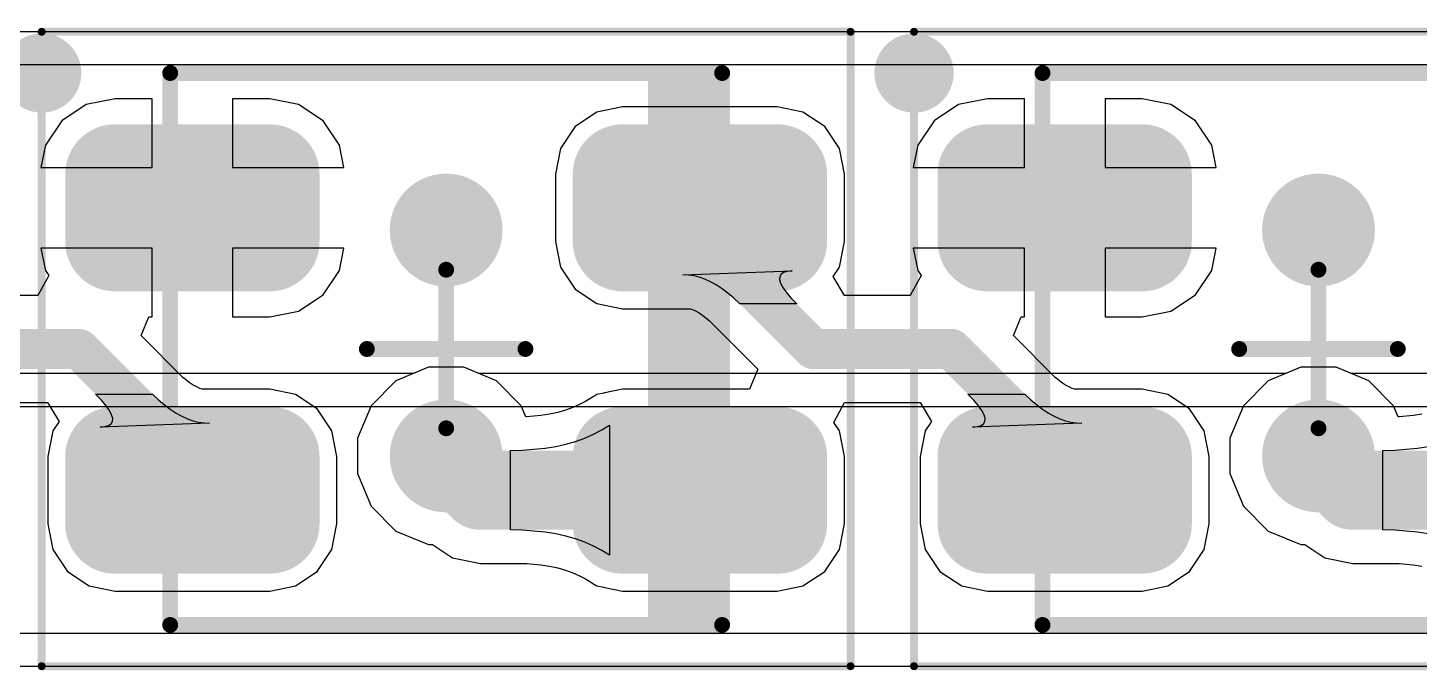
# Model space of a CAD drawing. Header units: millimetres. Extents: x 0 to 168, y 0 to 109.
# Drawn here: x 123.01 to 131.78, y 49.64 to 53.69 of the extents above; entities that cross this region are included whole.
import ezdxf

# ---------------------------------------------------------------- set-up
doc = ezdxf.new("R2010")
doc.units = ezdxf.units.MM
for name, color, linetype in [('BottomLayer', 5, 'Continuous'), ('Mechanical13', 56, 'Continuous'), ('Mechanical15', 56, 'Continuous'), ('MultiLayer', 9, 'Continuous'), ('TopLayer', 1, 'Continuous'), ('TopOverlay', 2, 'Continuous'), ('TopPaste', 8, 'Continuous'), ('TopSolder', 216, 'Continuous'), ('ViaHoleLayer', 16, 'Continuous')]:
    doc.layers.add(name, color=color, linetype=linetype)

# ---------------------------------------------------------------- blocks, each defined once
blk = doc.blocks.new('WS2812B_M____105')
at = {"layer": 'Mechanical13'}
blk.add_hatch(color=56, dxfattribs=at).paths.add_polyline_path([(-1.74, -1.74), (-1.2719, -1.74), (-1.2719, 1.74), (-1.74, 1.74)])
at = {"layer": 'TopLayer'}
h = blk.add_hatch(color=1, dxfattribs=at)
edge = h.paths.add_edge_path()
edge.add_arc((-2.0875, 0.6776), 0.2125, 180, 270)
edge.add_line((-2.0875, 0.4651), (-1.1125, 0.4651))
edge.add_arc((-1.1125, 0.6776), 0.2125, 270, 360)
edge.add_line((-0.9, 0.6776), (-0.9, 1.1026))
edge.add_arc((-1.1125, 1.1026), 0.2125, 0, 90)
edge.add_line((-1.1125, 1.3151), (-2.0875, 1.3151))
edge.add_arc((-2.0875, 1.1026), 0.2125, 90, 180)
edge.add_line((-2.3, 1.1026), (-2.3, 0.6776))
h = blk.add_hatch(color=1, dxfattribs=at)
edge = h.paths.add_edge_path()
edge.add_arc((1.1125, 0.6775), 0.2125, 180, 270)
edge.add_line((1.1125, 0.465), (2.0875, 0.465))
edge.add_arc((2.0875, 0.6775), 0.2125, 270, 360)
edge.add_line((2.3, 0.6775), (2.3, 1.1025))
edge.add_arc((2.0875, 1.1025), 0.2125, 0, 90)
edge.add_line((2.0875, 1.315), (1.1125, 1.315))
edge.add_arc((1.1125, 1.1025), 0.2125, 90, 180)
edge.add_line((0.9, 1.1025), (0.9, 0.6775))
h = blk.add_hatch(color=1, dxfattribs=at)
edge = h.paths.add_edge_path()
edge.add_arc((-2.0875, -1.1025), 0.2125, 180, 270)
edge.add_line((-2.0875, -1.315), (-1.1125, -1.315))
edge.add_arc((-1.1125, -1.1025), 0.2125, 270, 360)
edge.add_line((-0.9, -1.1025), (-0.9, -0.6775))
edge.add_arc((-1.1125, -0.6775), 0.2125, 0, 90)
edge.add_line((-1.1125, -0.465), (-2.0875, -0.465))
edge.add_arc((-2.0875, -0.6775), 0.2125, 90, 180)
edge.add_line((-2.3, -0.6775), (-2.3, -1.1025))
h = blk.add_hatch(color=1, dxfattribs=at)
edge = h.paths.add_edge_path()
edge.add_arc((1.1125, -1.1025), 0.2125, 180, 270)
edge.add_line((1.1125, -1.315), (2.0875, -1.315))
edge.add_arc((2.0875, -1.1025), 0.2125, 270, 360)
edge.add_line((2.3, -1.1025), (2.3, -0.6775))
edge.add_arc((2.0875, -0.6775), 0.2125, 0, 90)
edge.add_line((2.0875, -0.465), (1.1125, -0.465))
edge.add_arc((1.1125, -0.6775), 0.2125, 90, 180)
edge.add_line((0.9, -0.6775), (0.9, -1.1025))
at = {"layer": 'TopPaste'}
h = blk.add_hatch(color=8, dxfattribs=at)
edge = h.paths.add_edge_path()
edge.add_arc((-2.0875, 0.6776), 0.2125, 180, 270)
edge.add_line((-2.0875, 0.4651), (-1.1125, 0.4651))
edge.add_arc((-1.1125, 0.6776), 0.2125, 270, 360)
edge.add_line((-0.9, 0.6776), (-0.9, 1.1026))
edge.add_arc((-1.1125, 1.1026), 0.2125, 0, 90)
edge.add_line((-1.1125, 1.3151), (-2.0875, 1.3151))
edge.add_arc((-2.0875, 1.1026), 0.2125, 90, 180)
edge.add_line((-2.3, 1.1026), (-2.3, 0.6776))
h = blk.add_hatch(color=8, dxfattribs=at)
edge = h.paths.add_edge_path()
edge.add_arc((1.1125, 0.6775), 0.2125, 180, 270)
edge.add_line((1.1125, 0.465), (2.0875, 0.465))
edge.add_arc((2.0875, 0.6775), 0.2125, 270, 360)
edge.add_line((2.3, 0.6775), (2.3, 1.1025))
edge.add_arc((2.0875, 1.1025), 0.2125, 0, 90)
edge.add_line((2.0875, 1.315), (1.1125, 1.315))
edge.add_arc((1.1125, 1.1025), 0.2125, 90, 180)
edge.add_line((0.9, 1.1025), (0.9, 0.6775))
h = blk.add_hatch(color=8, dxfattribs=at)
edge = h.paths.add_edge_path()
edge.add_arc((-2.0875, -1.1025), 0.2125, 180, 270)
edge.add_line((-2.0875, -1.315), (-1.1125, -1.315))
edge.add_arc((-1.1125, -1.1025), 0.2125, 270, 360)
edge.add_line((-0.9, -1.1025), (-0.9, -0.6775))
edge.add_arc((-1.1125, -0.6775), 0.2125, 0, 90)
edge.add_line((-1.1125, -0.465), (-2.0875, -0.465))
edge.add_arc((-2.0875, -0.6775), 0.2125, 90, 180)
edge.add_line((-2.3, -0.6775), (-2.3, -1.1025))
h = blk.add_hatch(color=8, dxfattribs=at)
edge = h.paths.add_edge_path()
edge.add_arc((1.1125, -1.1025), 0.2125, 180, 270)
edge.add_line((1.1125, -1.315), (2.0875, -1.315))
edge.add_arc((2.0875, -1.1025), 0.2125, 270, 360)
edge.add_line((2.3, -1.1025), (2.3, -0.6775))
edge.add_arc((2.0875, -0.6775), 0.2125, 0, 90)
edge.add_line((2.0875, -0.465), (1.1125, -0.465))
edge.add_arc((1.1125, -0.6775), 0.2125, 90, 180)
edge.add_line((0.9, -0.6775), (0.9, -1.1025))
at = {"layer": 'TopSolder'}
h = blk.add_hatch(color=216, dxfattribs=at)
edge = h.paths.add_edge_path()
edge.add_arc((-2.0875, 0.6776), 0.3141, 180, 270)
edge.add_line((-2.0875, 0.3635), (-1.1125, 0.3635))
edge.add_arc((-1.1125, 0.6776), 0.3141, 270, 360)
edge.add_line((-0.7984, 0.6776), (-0.7984, 1.1026))
edge.add_arc((-1.1125, 1.1026), 0.3141, 0, 90)
edge.add_line((-1.1125, 1.4167), (-2.0875, 1.4167))
edge.add_arc((-2.0875, 1.1026), 0.3141, 90, 180)
edge.add_line((-2.4016, 1.1026), (-2.4016, 0.6776))
h = blk.add_hatch(color=216, dxfattribs=at)
edge = h.paths.add_edge_path()
edge.add_arc((1.1125, 0.6775), 0.3141, 180, 270)
edge.add_line((1.1125, 0.3634), (2.0875, 0.3634))
edge.add_arc((2.0875, 0.6775), 0.3141, 270, 360)
edge.add_line((2.4016, 0.6775), (2.4016, 1.1025))
edge.add_arc((2.0875, 1.1025), 0.3141, 0, 90)
edge.add_line((2.0875, 1.4166), (1.1125, 1.4166))
edge.add_arc((1.1125, 1.1025), 0.3141, 90, 180)
edge.add_line((0.7984, 1.1025), (0.7984, 0.6775))
h = blk.add_hatch(color=216, dxfattribs=at)
edge = h.paths.add_edge_path()
edge.add_arc((-2.0875, -1.1025), 0.3141, 180, 270)
edge.add_line((-2.0875, -1.4166), (-1.1125, -1.4166))
edge.add_arc((-1.1125, -1.1025), 0.3141, 270, 360)
edge.add_line((-0.7984, -1.1025), (-0.7984, -0.6775))
edge.add_arc((-1.1125, -0.6775), 0.3141, 0, 90)
edge.add_line((-1.1125, -0.3634), (-2.0875, -0.3634))
edge.add_arc((-2.0875, -0.6775), 0.3141, 90, 180)
edge.add_line((-2.4016, -0.6775), (-2.4016, -1.1025))
h = blk.add_hatch(color=216, dxfattribs=at)
edge = h.paths.add_edge_path()
edge.add_arc((1.1125, -1.1025), 0.3141, 180, 270)
edge.add_line((1.1125, -1.4166), (2.0875, -1.4166))
edge.add_arc((2.0875, -1.1025), 0.3141, 270, 360)
edge.add_line((2.4016, -1.1025), (2.4016, -0.6775))
edge.add_arc((2.0875, -0.6775), 0.3141, 0, 90)
edge.add_line((2.0875, -0.3634), (1.1125, -0.3634))
edge.add_arc((1.1125, -0.6775), 0.3141, 90, 180)
edge.add_line((0.7984, -0.6775), (0.7984, -1.1025))
at = {"layer": 'Mechanical13', "const_width": 0.1}
for points in [[(-1.74, 1.74), (-1.74, -1.74)], [(1.74, 1.74), (-1.74, 1.74)], [(1.74, 1.74), (1.74, -1.74)], [(1.74, -1.74), (-1.74, -1.74)]]:
    blk.add_lwpolyline(points, dxfattribs=at)
at = {"layer": 'Mechanical13', "const_width": 0.05}
for points in [[(-1.765, 1.74, 1), (-1.715, 1.74, 1)], [(-1.765, 1.74, 1), (-1.715, 1.74, 1)], [(1.715, 1.74, 1), (1.765, 1.74, 1)], [(1.715, 1.74, 1), (1.765, 1.74, 1)], [(-1.765, -1.74, 1), (-1.715, -1.74, 1)], [(-1.765, -1.74, 1), (-1.715, -1.74, 1)], [(1.715, -1.74, 1), (1.765, -1.74, 1)], [(1.715, -1.74, 1), (1.765, -1.74, 1)]]:
    blk.add_lwpolyline(points, format="xyb", close=True, dxfattribs=at)
at = {"layer": 'Mechanical15'}
for points, const_width in [([(-2.55, 2), (-2.55, -2)], 0.05), ([(2.55, 2), (-2.55, 2)], 0.05), ([(2.55, 2), (2.55, -2)], 0.05), ([(0, 0.5), (0, -0.5)], 0.1), ([(0.5, 0), (-0.5, 0)], 0.1), ([(2.55, -2), (-2.55, -2)], 0.05)]:
    blk.add_lwpolyline(points, dxfattribs=dict(at, const_width=const_width))
for points, const_width in [([(-2.5625, 2, 1), (-2.5375, 2, 1)], 0.025), ([(-2.5625, 2, 1), (-2.5375, 2, 1)], 0.025), ([(2.5375, 2, 1), (2.5625, 2, 1)], 0.025), ([(2.5375, 2, 1), (2.5625, 2, 1)], 0.025), ([(-0.025, 0.5, 1), (0.025, 0.5, 1)], 0.05), ([(-0.525, 0, 1), (-0.475, 0, 1)], 0.05), ([(0.475, 0, 1), (0.525, 0, 1)], 0.05), ([(-0.025, -0.5, 1), (0.025, -0.5, 1)], 0.05), ([(-2.5625, -2, 1), (-2.5375, -2, 1)], 0.025), ([(-2.5625, -2, 1), (-2.5375, -2, 1)], 0.025), ([(2.5375, -2, 1), (2.5625, -2, 1)], 0.025), ([(2.5375, -2, 1), (2.5625, -2, 1)], 0.025)]:
    blk.add_lwpolyline(points, format="xyb", close=True, dxfattribs=dict(at, const_width=const_width))
at = {"layer": 'TopOverlay'}
for points, const_width in [([(2.675, -1.74, 1), (2.425, -1.74, 1)], 0.25), ([(2.3625, -1.74, 1), (2.4875, -1.74, 1)], 0.125), ([(2.6125, -1.74, 1), (2.7375, -1.74, 1)], 0.125)]:
    blk.add_lwpolyline(points, format="xyb", close=True, dxfattribs=dict(at, const_width=const_width))
blk = doc.blocks.new('WS2812B_M____111')
at = {"layer": 'Mechanical13'}
blk.add_hatch(color=56, dxfattribs=at).paths.add_polyline_path([(-1.74, -1.74), (-1.2719, -1.74), (-1.2719, 1.74), (-1.74, 1.74)])
at = {"layer": 'TopLayer'}
h = blk.add_hatch(color=1, dxfattribs=at)
edge = h.paths.add_edge_path()
edge.add_arc((-2.0875, 0.6776), 0.2125, 180, 270)
edge.add_line((-2.0875, 0.4651), (-1.1125, 0.4651))
edge.add_arc((-1.1125, 0.6776), 0.2125, 270, 360)
edge.add_line((-0.9, 0.6776), (-0.9, 1.1026))
edge.add_arc((-1.1125, 1.1026), 0.2125, 0, 90)
edge.add_line((-1.1125, 1.3151), (-2.0875, 1.3151))
edge.add_arc((-2.0875, 1.1026), 0.2125, 90, 180)
edge.add_line((-2.3, 1.1026), (-2.3, 0.6776))
h = blk.add_hatch(color=1, dxfattribs=at)
edge = h.paths.add_edge_path()
edge.add_arc((1.1125, 0.6775), 0.2125, 180, 270)
edge.add_line((1.1125, 0.465), (2.0875, 0.465))
edge.add_arc((2.0875, 0.6775), 0.2125, 270, 360)
edge.add_line((2.3, 0.6775), (2.3, 1.1025))
edge.add_arc((2.0875, 1.1025), 0.2125, 0, 90)
edge.add_line((2.0875, 1.315), (1.1125, 1.315))
edge.add_arc((1.1125, 1.1025), 0.2125, 90, 180)
edge.add_line((0.9, 1.1025), (0.9, 0.6775))
h = blk.add_hatch(color=1, dxfattribs=at)
edge = h.paths.add_edge_path()
edge.add_arc((-2.0875, -1.1025), 0.2125, 180, 270)
edge.add_line((-2.0875, -1.315), (-1.1125, -1.315))
edge.add_arc((-1.1125, -1.1025), 0.2125, 270, 360)
edge.add_line((-0.9, -1.1025), (-0.9, -0.6775))
edge.add_arc((-1.1125, -0.6775), 0.2125, 0, 90)
edge.add_line((-1.1125, -0.465), (-2.0875, -0.465))
edge.add_arc((-2.0875, -0.6775), 0.2125, 90, 180)
edge.add_line((-2.3, -0.6775), (-2.3, -1.1025))
h = blk.add_hatch(color=1, dxfattribs=at)
edge = h.paths.add_edge_path()
edge.add_arc((1.1125, -1.1025), 0.2125, 180, 270)
edge.add_line((1.1125, -1.315), (2.0875, -1.315))
edge.add_arc((2.0875, -1.1025), 0.2125, 270, 360)
edge.add_line((2.3, -1.1025), (2.3, -0.6775))
edge.add_arc((2.0875, -0.6775), 0.2125, 0, 90)
edge.add_line((2.0875, -0.465), (1.1125, -0.465))
edge.add_arc((1.1125, -0.6775), 0.2125, 90, 180)
edge.add_line((0.9, -0.6775), (0.9, -1.1025))
at = {"layer": 'TopPaste'}
h = blk.add_hatch(color=8, dxfattribs=at)
edge = h.paths.add_edge_path()
edge.add_arc((-2.0875, 0.6776), 0.2125, 180, 270)
edge.add_line((-2.0875, 0.4651), (-1.1125, 0.4651))
edge.add_arc((-1.1125, 0.6776), 0.2125, 270, 360)
edge.add_line((-0.9, 0.6776), (-0.9, 1.1026))
edge.add_arc((-1.1125, 1.1026), 0.2125, 0, 90)
edge.add_line((-1.1125, 1.3151), (-2.0875, 1.3151))
edge.add_arc((-2.0875, 1.1026), 0.2125, 90, 180)
edge.add_line((-2.3, 1.1026), (-2.3, 0.6776))
h = blk.add_hatch(color=8, dxfattribs=at)
edge = h.paths.add_edge_path()
edge.add_arc((1.1125, 0.6775), 0.2125, 180, 270)
edge.add_line((1.1125, 0.465), (2.0875, 0.465))
edge.add_arc((2.0875, 0.6775), 0.2125, 270, 360)
edge.add_line((2.3, 0.6775), (2.3, 1.1025))
edge.add_arc((2.0875, 1.1025), 0.2125, 0, 90)
edge.add_line((2.0875, 1.315), (1.1125, 1.315))
edge.add_arc((1.1125, 1.1025), 0.2125, 90, 180)
edge.add_line((0.9, 1.1025), (0.9, 0.6775))
h = blk.add_hatch(color=8, dxfattribs=at)
edge = h.paths.add_edge_path()
edge.add_arc((-2.0875, -1.1025), 0.2125, 180, 270)
edge.add_line((-2.0875, -1.315), (-1.1125, -1.315))
edge.add_arc((-1.1125, -1.1025), 0.2125, 270, 360)
edge.add_line((-0.9, -1.1025), (-0.9, -0.6775))
edge.add_arc((-1.1125, -0.6775), 0.2125, 0, 90)
edge.add_line((-1.1125, -0.465), (-2.0875, -0.465))
edge.add_arc((-2.0875, -0.6775), 0.2125, 90, 180)
edge.add_line((-2.3, -0.6775), (-2.3, -1.1025))
h = blk.add_hatch(color=8, dxfattribs=at)
edge = h.paths.add_edge_path()
edge.add_arc((1.1125, -1.1025), 0.2125, 180, 270)
edge.add_line((1.1125, -1.315), (2.0875, -1.315))
edge.add_arc((2.0875, -1.1025), 0.2125, 270, 360)
edge.add_line((2.3, -1.1025), (2.3, -0.6775))
edge.add_arc((2.0875, -0.6775), 0.2125, 0, 90)
edge.add_line((2.0875, -0.465), (1.1125, -0.465))
edge.add_arc((1.1125, -0.6775), 0.2125, 90, 180)
edge.add_line((0.9, -0.6775), (0.9, -1.1025))
at = {"layer": 'TopSolder'}
h = blk.add_hatch(color=216, dxfattribs=at)
edge = h.paths.add_edge_path()
edge.add_arc((-2.0875, 0.6776), 0.3141, 180, 270)
edge.add_line((-2.0875, 0.3635), (-1.1125, 0.3635))
edge.add_arc((-1.1125, 0.6776), 0.3141, 270, 360)
edge.add_line((-0.7984, 0.6776), (-0.7984, 1.1026))
edge.add_arc((-1.1125, 1.1026), 0.3141, 0, 90)
edge.add_line((-1.1125, 1.4167), (-2.0875, 1.4167))
edge.add_arc((-2.0875, 1.1026), 0.3141, 90, 180)
edge.add_line((-2.4016, 1.1026), (-2.4016, 0.6776))
h = blk.add_hatch(color=216, dxfattribs=at)
edge = h.paths.add_edge_path()
edge.add_arc((1.1125, 0.6775), 0.3141, 180, 270)
edge.add_line((1.1125, 0.3634), (2.0875, 0.3634))
edge.add_arc((2.0875, 0.6775), 0.3141, 270, 360)
edge.add_line((2.4016, 0.6775), (2.4016, 1.1025))
edge.add_arc((2.0875, 1.1025), 0.3141, 0, 90)
edge.add_line((2.0875, 1.4166), (1.1125, 1.4166))
edge.add_arc((1.1125, 1.1025), 0.3141, 90, 180)
edge.add_line((0.7984, 1.1025), (0.7984, 0.6775))
h = blk.add_hatch(color=216, dxfattribs=at)
edge = h.paths.add_edge_path()
edge.add_arc((-2.0875, -1.1025), 0.3141, 180, 270)
edge.add_line((-2.0875, -1.4166), (-1.1125, -1.4166))
edge.add_arc((-1.1125, -1.1025), 0.3141, 270, 360)
edge.add_line((-0.7984, -1.1025), (-0.7984, -0.6775))
edge.add_arc((-1.1125, -0.6775), 0.3141, 0, 90)
edge.add_line((-1.1125, -0.3634), (-2.0875, -0.3634))
edge.add_arc((-2.0875, -0.6775), 0.3141, 90, 180)
edge.add_line((-2.4016, -0.6775), (-2.4016, -1.1025))
h = blk.add_hatch(color=216, dxfattribs=at)
edge = h.paths.add_edge_path()
edge.add_arc((1.1125, -1.1025), 0.3141, 180, 270)
edge.add_line((1.1125, -1.4166), (2.0875, -1.4166))
edge.add_arc((2.0875, -1.1025), 0.3141, 270, 360)
edge.add_line((2.4016, -1.1025), (2.4016, -0.6775))
edge.add_arc((2.0875, -0.6775), 0.3141, 0, 90)
edge.add_line((2.0875, -0.3634), (1.1125, -0.3634))
edge.add_arc((1.1125, -0.6775), 0.3141, 90, 180)
edge.add_line((0.7984, -0.6775), (0.7984, -1.1025))
at = {"layer": 'Mechanical13', "const_width": 0.1}
for points in [[(-1.74, 1.74), (-1.74, -1.74)], [(1.74, 1.74), (-1.74, 1.74)], [(1.74, 1.74), (1.74, -1.74)], [(1.74, -1.74), (-1.74, -1.74)]]:
    blk.add_lwpolyline(points, dxfattribs=at)
at = {"layer": 'Mechanical13', "const_width": 0.05}
for points in [[(-1.765, 1.74, 1), (-1.715, 1.74, 1)], [(-1.765, 1.74, 1), (-1.715, 1.74, 1)], [(1.715, 1.74, 1), (1.765, 1.74, 1)], [(1.715, 1.74, 1), (1.765, 1.74, 1)], [(-1.765, -1.74, 1), (-1.715, -1.74, 1)], [(-1.765, -1.74, 1), (-1.715, -1.74, 1)], [(1.715, -1.74, 1), (1.765, -1.74, 1)], [(1.715, -1.74, 1), (1.765, -1.74, 1)]]:
    blk.add_lwpolyline(points, format="xyb", close=True, dxfattribs=at)
at = {"layer": 'Mechanical15'}
for points, const_width in [([(-2.55, 2), (-2.55, -2)], 0.05), ([(2.55, 2), (-2.55, 2)], 0.05), ([(2.55, 2), (2.55, -2)], 0.05), ([(0, 0.5), (0, -0.5)], 0.1), ([(0.5, 0), (-0.5, 0)], 0.1), ([(2.55, -2), (-2.55, -2)], 0.05)]:
    blk.add_lwpolyline(points, dxfattribs=dict(at, const_width=const_width))
for points, const_width in [([(-2.5625, 2, 1), (-2.5375, 2, 1)], 0.025), ([(-2.5625, 2, 1), (-2.5375, 2, 1)], 0.025), ([(2.5375, 2, 1), (2.5625, 2, 1)], 0.025), ([(2.5375, 2, 1), (2.5625, 2, 1)], 0.025), ([(-0.025, 0.5, 1), (0.025, 0.5, 1)], 0.05), ([(-0.525, 0, 1), (-0.475, 0, 1)], 0.05), ([(0.475, 0, 1), (0.525, 0, 1)], 0.05), ([(-0.025, -0.5, 1), (0.025, -0.5, 1)], 0.05), ([(-2.5625, -2, 1), (-2.5375, -2, 1)], 0.025), ([(-2.5625, -2, 1), (-2.5375, -2, 1)], 0.025), ([(2.5375, -2, 1), (2.5625, -2, 1)], 0.025), ([(2.5375, -2, 1), (2.5625, -2, 1)], 0.025)]:
    blk.add_lwpolyline(points, format="xyb", close=True, dxfattribs=dict(at, const_width=const_width))
at = {"layer": 'TopOverlay'}
for points, const_width in [([(2.675, -1.74, 1), (2.425, -1.74, 1)], 0.25), ([(2.3625, -1.74, 1), (2.4875, -1.74, 1)], 0.125), ([(2.6125, -1.74, 1), (2.7375, -1.74, 1)], 0.125)]:
    blk.add_lwpolyline(points, format="xyb", close=True, dxfattribs=dict(at, const_width=const_width))

msp = doc.modelspace()

# ---------------------------------------------------------------- hatches: boundary and pattern name
at = {"layer": 'BottomLayer'}
h = msp.add_hatch(color=5, dxfattribs=at)
edge = h.paths.add_edge_path()
edge.add_arc((125.649, 52.42), 0.3556, 0, 360)
h = msp.add_hatch(color=5, dxfattribs=at)
edge = h.paths.add_edge_path()
edge.add_arc((131.149, 52.42), 0.3556, 0, 360)
h = msp.add_hatch(color=5, dxfattribs=at)
edge = h.paths.add_edge_path()
edge.add_arc((125.649, 50.9958), 0.3556, 0, 360)
h = msp.add_hatch(color=5, dxfattribs=at)
edge = h.paths.add_edge_path()
edge.add_arc((131.149, 50.9958), 0.3556, 0, 360)
at = {"layer": 'TopLayer'}
h = msp.add_hatch(color=1, dxfattribs=at)
edge = h.paths.add_edge_path()
edge.add_arc((125.649, 52.42), 0.3556, 0, 360)
h = msp.add_hatch(color=1, dxfattribs=at)
edge = h.paths.add_edge_path()
edge.add_arc((131.149, 52.42), 0.3556, 0, 360)
h = msp.add_hatch(color=1, dxfattribs=at)
edge = h.paths.add_edge_path()
edge.add_arc((125.649, 50.9958), 0.3556, 0, 360)
h = msp.add_hatch(color=1, dxfattribs=at)
edge = h.paths.add_edge_path()
edge.add_arc((131.149, 50.9958), 0.3556, 0, 360)
at = {"layer": 'ViaHoleLayer'}
h = msp.add_hatch(color=16, dxfattribs=at)
edge = h.paths.add_edge_path()
edge.add_arc((125.649, 52.42), 0.2, 0, 360)
h = msp.add_hatch(color=16, dxfattribs=at)
edge = h.paths.add_edge_path()
edge.add_arc((131.149, 52.42), 0.2, 0, 360)
h = msp.add_hatch(color=16, dxfattribs=at)
edge = h.paths.add_edge_path()
edge.add_arc((125.649, 50.9958), 0.2, 0, 360)
h = msp.add_hatch(color=16, dxfattribs=at)
edge = h.paths.add_edge_path()
edge.add_arc((131.149, 50.9958), 0.2, 0, 360)

# ---------------------------------------------------------------- linework, layer by layer
at = {"layer": 'BottomLayer'}
for p, q in [((114.8108, 53.4628), (146.4585, 53.4628)), ((125.4428, 51.5152), (120.3553, 51.5152)), ((125.5379, 51.5546), (125.4428, 51.5152)), ((125.7602, 51.5546), (125.5379, 51.5546)), ((125.8553, 51.5152), (125.7602, 51.5546)), ((130.9428, 51.5152), (125.8553, 51.5152)), ((131.0379, 51.5546), (130.9428, 51.5152)), ((131.2602, 51.5546), (131.0379, 51.5546)), ((131.3553, 51.5152), (131.2602, 51.5546)), ((136.4428, 51.5152), (131.3553, 51.5152)), ((112.522, 51.308), (149.352, 51.308)), ((146.4729, 49.8772), (114.8252, 49.8772))]:
    msp.add_line(p, q, dxfattribs=at)
at = {"layer": 'MultiLayer'}
for p, q in [((146.3846, 53.67), (114.8846, 53.67)), ((114.899, 49.67), (146.399, 49.67))]:
    msp.add_line(p, q, dxfattribs=at)
at = {"layer": 'TopLayer'}
for p, q in [((114.8108, 53.4628), (146.4585, 53.4628)), ((123.5615, 53.2481), (123.3795, 53.2119)), ((123.795, 53.2481), (123.5615, 53.2481)), ((123.795, 52.814), (123.795, 53.2481)), ((124.5365, 53.2481), (124.303, 53.2481)), ((124.303, 53.2481), (124.303, 52.814)), ((124.7186, 53.2119), (124.5365, 53.2481)), ((129.0615, 53.2481), (128.8795, 53.2119)), ((129.295, 53.2481), (129.0615, 53.2481)), ((129.295, 52.814), (129.295, 53.2481)), ((130.0365, 53.2481), (129.803, 53.2481)), ((129.803, 53.2481), (129.803, 52.814)), ((130.2186, 53.2119), (130.0365, 53.2481)), ((123.3795, 53.2119), (123.2252, 53.1088)), ((124.8729, 53.1088), (124.7186, 53.2119)), ((126.5993, 53.1641), (126.4618, 53.0722)), ((126.7615, 53.1963), (126.5993, 53.1641)), ((127.7365, 53.1963), (126.7615, 53.1963)), ((127.8987, 53.1641), (127.7365, 53.1963)), ((128.0362, 53.0722), (127.8987, 53.1641)), ((128.8795, 53.2119), (128.7252, 53.1088)), ((130.3729, 53.1088), (130.2186, 53.2119)), ((123.2252, 53.1088), (123.1221, 52.9545)), ((124.976, 52.9545), (124.8729, 53.1088)), ((126.4618, 53.0722), (126.37, 52.9347)), ((128.1281, 52.9347), (128.0362, 53.0722)), ((128.7252, 53.1088), (128.6221, 52.9545)), ((130.476, 52.9545), (130.3729, 53.1088)), ((123.1221, 52.9545), (123.0942, 52.814)), ((125.0039, 52.814), (124.976, 52.9545)), ((126.37, 52.9347), (126.3377, 52.7725)), ((128.1604, 52.7725), (128.1281, 52.9347)), ((128.6221, 52.9545), (128.5942, 52.814)), ((130.5039, 52.814), (130.476, 52.9545)), ((123.0942, 52.814), (123.795, 52.814)), ((124.303, 52.814), (125.0039, 52.814)), ((128.5942, 52.814), (129.295, 52.814)), ((129.803, 52.814), (130.5039, 52.814)), ((126.3377, 52.7725), (126.3377, 52.3475)), ((128.1604, 52.3475), (128.1604, 52.7725)), ((123.795, 52.306), (123.0942, 52.306)), ((123.0942, 52.306), (123.1221, 52.1655)), ((123.795, 51.8719), (123.795, 52.306)), ((125.0039, 52.306), (124.303, 52.306)), ((124.303, 52.306), (124.303, 51.8719)), ((124.976, 52.1655), (125.0039, 52.306)), ((126.3377, 52.3475), (126.37, 52.1853)), ((128.1281, 52.1853), (128.1604, 52.3475)), ((129.295, 52.306), (128.5942, 52.306)), ((128.5942, 52.306), (128.6221, 52.1655)), ((129.295, 51.8719), (129.295, 52.306)), ((130.5039, 52.306), (129.803, 52.306)), ((129.803, 52.306), (129.803, 51.8719)), ((130.476, 52.1655), (130.5039, 52.306)), ((123.1434, 52.1337), (123.0755, 52.0067)), ((123.1221, 52.1655), (123.1434, 52.1337)), ((124.8729, 52.0112), (124.976, 52.1655)), ((126.37, 52.1853), (126.4618, 52.0478)), ((127.1409, 52.137), (127.8314, 52.1627)), ((127.1751, 52.1363), (127.1409, 52.137)), ((127.2097, 52.1317), (127.1751, 52.1363)), ((127.2447, 52.1232), (127.2097, 52.1317)), ((127.2801, 52.1108), (127.2447, 52.1232)), ((127.3158, 52.0945), (127.2801, 52.1108)), ((127.7524, 52.1262), (127.7514, 52.1073)), ((127.7514, 52.1073), (127.758, 52.0846)), ((127.7609, 52.1412), (127.7524, 52.1262)), ((127.7769, 52.1523), (127.7609, 52.1412)), ((127.8004, 52.1594), (127.7769, 52.1523)), ((127.8314, 52.1627), (127.8004, 52.1594)), ((128.0898, 52.128), (128.1281, 52.1853)), ((128.1615, 52.0067), (128.0898, 52.128)), ((128.6434, 52.1337), (128.5755, 52.0067)), ((128.6221, 52.1655), (128.6434, 52.1337)), ((130.3729, 52.0112), (130.476, 52.1655)), ((126.4618, 52.0478), (126.5993, 51.9559)), ((127.3519, 52.0743), (127.3158, 52.0945)), ((127.3884, 52.0501), (127.3519, 52.0743)), ((127.4253, 52.0221), (127.3884, 52.0501)), ((127.4625, 51.9902), (127.4253, 52.0221)), ((127.758, 52.0846), (127.772, 52.0579)), ((127.772, 52.0579), (127.7936, 52.0273)), ((127.7936, 52.0273), (127.8227, 51.9927)), ((123.0755, 52.0067), (122.6615, 52.0067)), ((124.7186, 51.9081), (124.8729, 52.0112)), ((126.5993, 51.9559), (126.7615, 51.9236)), ((127.5001, 51.9543), (127.4625, 51.9902)), ((127.8593, 51.9543), (127.5001, 51.9543)), ((127.8227, 51.9927), (127.8593, 51.9543)), ((128.5755, 52.0067), (128.1615, 52.0067)), ((130.2186, 51.9081), (130.3729, 52.0112)), ((123.7256, 51.7545), (123.7742, 51.8719)), ((123.7742, 51.8719), (123.795, 51.8719)), ((124.303, 51.8719), (124.5365, 51.8719)), ((124.5365, 51.8719), (124.7186, 51.9081)), ((126.7615, 51.9236), (127.1877, 51.9236)), ((127.1877, 51.9236), (127.2026, 51.9184)), ((127.2026, 51.9184), (127.222, 51.9096)), ((127.222, 51.9096), (127.244, 51.8972)), ((127.244, 51.8972), (127.2684, 51.8811)), ((127.2684, 51.8811), (127.295, 51.8609)), ((127.295, 51.8609), (127.3093, 51.8486)), ((127.3093, 51.8486), (127.6147, 51.5433)), ((129.2256, 51.7545), (129.2742, 51.8719)), ((129.2742, 51.8719), (129.295, 51.8719)), ((129.803, 51.8719), (130.0365, 51.8719)), ((130.0365, 51.8719), (130.2186, 51.9081)), ((123.9888, 51.4913), (123.7256, 51.7545)), ((129.4888, 51.4913), (129.2256, 51.7545)), ((125.5379, 51.5546), (125.3325, 51.4695)), ((125.7602, 51.5546), (125.5379, 51.5546)), ((125.9656, 51.4695), (125.7602, 51.5546)), ((127.6147, 51.5433), (127.562, 51.4163)), ((131.0379, 51.5546), (130.8325, 51.4695)), ((131.2602, 51.5546), (131.0379, 51.5546)), ((131.4656, 51.4695), (131.2602, 51.5546)), ((124.0031, 51.4791), (123.9888, 51.4913)), ((124.0297, 51.4589), (124.0031, 51.4791)), ((124.0541, 51.4428), (124.0297, 51.4589)), ((124.0761, 51.4304), (124.0541, 51.4428)), ((124.0955, 51.4216), (124.0761, 51.4304)), ((124.1104, 51.4163), (124.0955, 51.4216)), ((124.5365, 51.4163), (124.1104, 51.4163)), ((124.6987, 51.3841), (124.5365, 51.4163)), ((125.3325, 51.4695), (125.1753, 51.3123)), ((126.1228, 51.3123), (125.9656, 51.4695)), ((126.7615, 51.4163), (126.6504, 51.3941)), ((127.562, 51.4163), (126.7615, 51.4163)), ((129.5031, 51.4791), (129.4888, 51.4913)), ((129.5297, 51.4589), (129.5031, 51.4791)), ((129.5541, 51.4427), (129.5297, 51.4589)), ((129.5761, 51.4304), (129.5541, 51.4427)), ((129.5955, 51.4216), (129.5761, 51.4304)), ((129.6104, 51.4163), (129.5955, 51.4216)), ((130.0365, 51.4163), (129.6104, 51.4163)), ((130.1987, 51.3841), (130.0365, 51.4163)), ((130.8325, 51.4695), (130.6753, 51.3123)), ((131.6228, 51.3123), (131.4656, 51.4695)), ((122.6614, 51.3333), (123.1366, 51.3333)), ((123.1366, 51.3333), (123.2082, 51.212)), ((123.4388, 51.3857), (123.798, 51.3857)), ((123.4754, 51.3472), (123.4388, 51.3857)), ((123.5045, 51.3127), (123.4754, 51.3472)), ((123.798, 51.3857), (123.8356, 51.3498)), ((123.8356, 51.3498), (123.8728, 51.3179)), ((123.8728, 51.3179), (123.9097, 51.2898)), ((124.8362, 51.2922), (124.6987, 51.3841)), ((126.4891, 51.3193), (126.4469, 51.301)), ((126.5283, 51.3397), (126.4891, 51.3193)), ((126.5712, 51.3661), (126.5283, 51.3397)), ((126.5744, 51.3673), (126.5712, 51.3661)), ((126.5993, 51.384), (126.5744, 51.3673)), ((126.6423, 51.3925), (126.5993, 51.384)), ((126.6469, 51.3943), (126.6423, 51.3925)), ((126.6504, 51.3941), (126.6469, 51.3943)), ((128.0936, 51.2063), (128.1614, 51.3333)), ((128.1614, 51.3333), (128.6366, 51.3333)), ((128.6366, 51.3333), (128.7082, 51.212)), ((128.9388, 51.3857), (129.298, 51.3857)), ((128.9754, 51.3472), (128.9388, 51.3857)), ((129.0045, 51.3127), (128.9754, 51.3472)), ((129.298, 51.3857), (129.3356, 51.3498)), ((129.3356, 51.3498), (129.3728, 51.3179)), ((129.3728, 51.3179), (129.4097, 51.2898)), ((130.3362, 51.2922), (130.1987, 51.3841)), ((123.5261, 51.2821), (123.5045, 51.3127)), ((123.5401, 51.2554), (123.5261, 51.2821)), ((123.5467, 51.2326), (123.5401, 51.2554)), ((123.5457, 51.2138), (123.5467, 51.2326)), ((123.9097, 51.2898), (123.9462, 51.2657)), ((123.9462, 51.2657), (123.9823, 51.2455)), ((123.9823, 51.2455), (124.018, 51.2292)), ((124.9281, 51.1547), (124.8362, 51.2922)), ((125.1753, 51.3123), (125.0902, 51.1069)), ((126.1519, 51.242), (126.1228, 51.3123)), ((126.1585, 51.242), (126.1519, 51.242)), ((126.247, 51.2499), (126.1585, 51.242)), ((126.3004, 51.2589), (126.247, 51.2499)), ((126.3526, 51.2706), (126.3004, 51.2589)), ((126.4015, 51.2847), (126.3526, 51.2706)), ((126.4469, 51.301), (126.4015, 51.2847)), ((129.0261, 51.2821), (129.0045, 51.3127)), ((129.0401, 51.2554), (129.0261, 51.2821)), ((129.0467, 51.2326), (129.0401, 51.2554)), ((129.0457, 51.2138), (129.0467, 51.2326)), ((129.4097, 51.2898), (129.4462, 51.2657)), ((129.4462, 51.2657), (129.4823, 51.2455)), ((129.4823, 51.2455), (129.518, 51.2292)), ((130.4281, 51.1547), (130.3362, 51.2922)), ((130.6753, 51.3123), (130.5902, 51.1069)), ((131.6519, 51.242), (131.6228, 51.3123)), ((131.6585, 51.242), (131.6519, 51.242)), ((131.747, 51.2499), (131.6585, 51.242)), ((131.8004, 51.2589), (131.747, 51.2499)), ((123.17, 51.1547), (123.1377, 50.9925)), ((123.2082, 51.212), (123.17, 51.1547)), ((124.1572, 51.203), (123.4666, 51.1773)), ((123.4666, 51.1773), (123.4977, 51.1806)), ((123.4977, 51.1806), (123.5212, 51.1877)), ((123.5212, 51.1877), (123.5372, 51.1988)), ((123.5372, 51.1988), (123.5457, 51.2138)), ((124.018, 51.2292), (124.0534, 51.2168)), ((124.0534, 51.2168), (124.0883, 51.2083)), ((124.0883, 51.2083), (124.123, 51.2037)), ((124.123, 51.2037), (124.1572, 51.203)), ((124.9604, 50.9925), (124.9281, 51.1547)), ((126.5783, 51.1322), (126.6305, 51.1593)), ((126.6305, 51.1593), (126.6798, 51.1897)), ((126.6798, 51.1897), (126.6798, 50.3701)), ((128.1281, 51.1546), (128.0936, 51.2063)), ((128.1604, 50.9924), (128.1281, 51.1546)), ((128.67, 51.1547), (128.6377, 50.9925)), ((128.7082, 51.212), (128.67, 51.1547)), ((129.6572, 51.203), (128.9667, 51.1773)), ((128.9667, 51.1773), (128.9977, 51.1806)), ((128.9977, 51.1806), (129.0212, 51.1877)), ((129.0212, 51.1877), (129.0372, 51.1988)), ((129.0372, 51.1988), (129.0457, 51.2138)), ((129.518, 51.2292), (129.5534, 51.2168)), ((129.5534, 51.2168), (129.5884, 51.2083)), ((129.5884, 51.2083), (129.623, 51.2037)), ((129.623, 51.2037), (129.6572, 51.203)), ((130.4604, 50.9925), (130.4281, 51.1547)), ((125.0902, 51.1069), (125.0902, 50.8846)), ((126.2734, 51.0443), (126.3402, 51.0555)), ((126.3402, 51.0555), (126.4041, 51.0699)), ((126.4041, 51.0699), (126.4651, 51.0874)), ((126.4651, 51.0874), (126.5232, 51.1082)), ((126.5232, 51.1082), (126.5783, 51.1322)), ((130.5902, 51.1069), (130.5902, 50.8846)), ((131.7734, 51.0443), (131.8402, 51.0555)), ((123.1377, 50.9925), (123.1377, 50.5675)), ((124.9604, 50.5675), (124.9604, 50.9925)), ((126.0554, 51.0299), (126.131, 51.0315)), ((126.0554, 50.5299), (126.0554, 51.0299)), ((126.131, 51.0315), (126.2734, 51.0443)), ((128.1604, 50.5674), (128.1604, 50.9924)), ((128.6377, 50.9925), (128.6377, 50.5675)), ((130.4604, 50.5675), (130.4604, 50.9925)), ((131.5554, 51.0299), (131.631, 51.0315)), ((131.5554, 50.5299), (131.5554, 51.0299)), ((131.631, 51.0315), (131.7734, 51.0443)), ((125.0902, 50.8846), (125.1753, 50.6792)), ((130.5902, 50.8846), (130.6753, 50.6792)), ((125.1753, 50.6792), (125.3325, 50.522)), ((130.6753, 50.6792), (130.8325, 50.522)), ((123.1377, 50.5675), (123.17, 50.4053)), ((124.9281, 50.4053), (124.9604, 50.5675)), ((126.131, 50.5283), (126.0554, 50.5299)), ((126.2734, 50.5155), (126.131, 50.5283)), ((128.1281, 50.4052), (128.1604, 50.5674)), ((128.6377, 50.5675), (128.67, 50.4053)), ((130.4281, 50.4053), (130.4604, 50.5675)), ((131.631, 50.5283), (131.5554, 50.5299)), ((131.7734, 50.5155), (131.631, 50.5283)), ((125.3325, 50.522), (125.5379, 50.437)), ((126.3402, 50.5043), (126.2734, 50.5155)), ((126.4041, 50.49), (126.3402, 50.5043)), ((126.4651, 50.4724), (126.4041, 50.49)), ((126.5232, 50.4516), (126.4651, 50.4724)), ((126.5783, 50.4276), (126.5232, 50.4516)), ((130.8325, 50.522), (131.0379, 50.437)), ((131.8402, 50.5043), (131.7734, 50.5155)), ((123.17, 50.4053), (123.2618, 50.2678)), ((124.8362, 50.2678), (124.9281, 50.4053)), ((125.5379, 50.437), (125.5624, 50.437)), ((125.5624, 50.437), (125.6881, 50.353)), ((125.6881, 50.353), (125.8649, 50.3178)), ((126.6305, 50.4005), (126.5783, 50.4276)), ((126.6798, 50.3701), (126.6305, 50.4005)), ((128.0362, 50.2677), (128.1281, 50.4052)), ((128.67, 50.4053), (128.7618, 50.2678)), ((130.3362, 50.2678), (130.4281, 50.4053)), ((131.0379, 50.437), (131.0624, 50.437)), ((131.0624, 50.437), (131.1881, 50.353)), ((131.1881, 50.353), (131.3649, 50.3178)), ((123.2618, 50.2678), (123.3993, 50.1759)), ((124.6987, 50.1759), (124.8362, 50.2678)), ((125.8649, 50.3178), (126.1585, 50.3178)), ((126.1585, 50.3178), (126.247, 50.3099)), ((126.247, 50.3099), (126.3004, 50.301)), ((126.3004, 50.301), (126.3527, 50.2892)), ((126.3527, 50.2892), (126.4015, 50.2751)), ((126.4015, 50.2751), (126.4469, 50.2589)), ((127.8987, 50.1758), (128.0362, 50.2677)), ((128.7618, 50.2678), (128.8993, 50.1759)), ((130.1987, 50.1759), (130.3362, 50.2678)), ((131.3649, 50.3178), (131.6585, 50.3178)), ((131.6585, 50.3178), (131.747, 50.3099)), ((131.747, 50.3099), (131.8004, 50.301)), ((126.4469, 50.2589), (126.4891, 50.2405)), ((126.4891, 50.2405), (126.5282, 50.2201)), ((126.5282, 50.2201), (126.5712, 50.1937)), ((126.5712, 50.1937), (126.5744, 50.1925)), ((126.5744, 50.1925), (126.5993, 50.1758)), ((123.3993, 50.1759), (123.5615, 50.1436)), ((123.5615, 50.1436), (124.5365, 50.1436)), ((124.5365, 50.1436), (124.6987, 50.1759)), ((126.5993, 50.1758), (126.6423, 50.1673)), ((126.6423, 50.1673), (126.6469, 50.1656)), ((126.6469, 50.1656), (126.6504, 50.1657)), ((126.6504, 50.1657), (126.7615, 50.1436)), ((126.7615, 50.1436), (127.7365, 50.1436)), ((127.7365, 50.1436), (127.8987, 50.1758)), ((128.8993, 50.1759), (129.0615, 50.1436)), ((129.0615, 50.1436), (130.0365, 50.1436)), ((130.0365, 50.1436), (130.1987, 50.1759)), ((146.4729, 49.8772), (114.8252, 49.8772))]:
    msp.add_line(p, q, dxfattribs=at)
for points, const_width in [([(127.074, 52.56), (127.964, 51.67)], 0.254), ([(122.464, 51.67), (123.334, 51.67)], 0.254), ([(123.334, 51.67), (124.224, 50.78)], 0.254), ([(127.964, 51.67), (128.834, 51.67)], 0.254), ([(128.834, 51.67), (129.724, 50.78)], 0.254), ([(125.649, 50.9958), (125.8649, 50.7799)], 0.5), ([(131.149, 50.9958), (131.3649, 50.7799)], 0.5), ([(125.8649, 50.7799), (127.249, 50.7799)], 0.5), ([(131.3649, 50.7799), (132.749, 50.7799)], 0.5)]:
    msp.add_lwpolyline(points, dxfattribs=dict(at, const_width=const_width))
for points, const_width in [([(127.0105, 52.56, 1), (127.1375, 52.56, 1)], 0.127), ([(123.2705, 51.67, 1), (123.3975, 51.67, 1)], 0.127), ([(123.2705, 51.67, 1), (123.3975, 51.67, 1)], 0.127), ([(127.9005, 51.67, 1), (128.0275, 51.67, 1)], 0.127), ([(127.9005, 51.67, 1), (128.0275, 51.67, 1)], 0.127), ([(128.7705, 51.67, 1), (128.8975, 51.67, 1)], 0.127), ([(128.7705, 51.67, 1), (128.8975, 51.67, 1)], 0.127), ([(125.524, 50.9958, 1), (125.774, 50.9958, 1)], 0.25), ([(131.024, 50.9958, 1), (131.274, 50.9958, 1)], 0.25), ([(125.7399, 50.7799, 1), (125.9899, 50.7799, 1)], 0.25), ([(125.7399, 50.7799, 1), (125.9899, 50.7799, 1)], 0.25), ([(127.124, 50.7799, 1), (127.374, 50.7799, 1)], 0.25), ([(131.2399, 50.7799, 1), (131.4899, 50.7799, 1)], 0.25), ([(131.2399, 50.7799, 1), (131.4899, 50.7799, 1)], 0.25), ([(124.1605, 50.78, 1), (124.2875, 50.78, 1)], 0.127), ([(129.6605, 50.78, 1), (129.7875, 50.78, 1)], 0.127)]:
    msp.add_lwpolyline(points, format="xyb", close=True, dxfattribs=dict(at, const_width=const_width))

# ---------------------------------------------------------------- block references
at = {"rotation": 180}
for name, p in [('WS2812B_M____105', (125.649, 51.67)), ('WS2812B_M____111', (131.149, 51.67))]:
    msp.add_blockref(name, p, dxfattribs=at)

doc.saveas('drawing.dxf')
